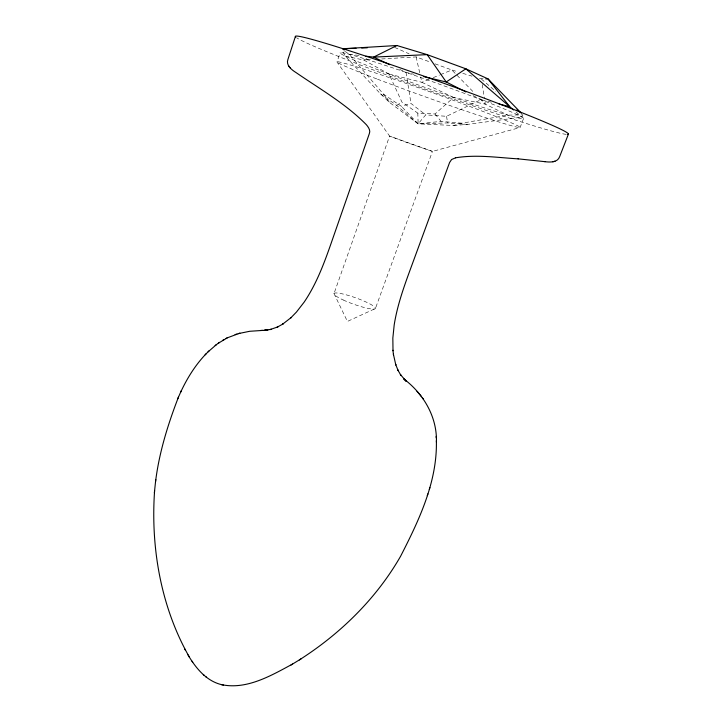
<?xml version="1.0" encoding="UTF-8"?>
<svg xmlns="http://www.w3.org/2000/svg" width="722" height="722" viewBox="0 0 722 722"><rect width="100%" height="100%" fill="white"/><g stroke="black" fill="none" stroke-linecap="round" stroke-linejoin="round"><path stroke-width="0.54" stroke-dasharray="3.61 2.71" d="M523.522 118.543L520.12 127.514L432.433 151.412L407.262 142.667L389.591 136.079L336.993 62.02L340.143 52.679M453.596 125.484L467.468 124.401L522.078 117.117L522.936 114.843L507.864 115.141L461.954 123.191L453.596 125.484L418.128 123.85L389.501 102.416L380.422 93.797L345.26 56.108L342.418 50.693M491.357 102.181L480.987 99.663L446.584 116.296L425.718 114.879L418.128 123.85L396.658 105.385L380.422 93.797M345.26 56.108L363.843 60.043L388.977 74.032L401.928 102.073L417.821 113.155L435.005 113.995L453.615 97.479L485.31 104.176L507.864 115.141M396.658 105.385L401.928 102.073M366.875 58.672L363.843 60.043L371.631 59.583M429.094 79.321L421.865 82.29L388.977 74.032M433.236 77.624L439.436 75.07M440.465 74.646L451.837 69.98L457.288 71.649M345.269 51.524L349.213 54.303L383.436 94.104L401.324 106.269L410.998 103.463L425.718 114.879M461.954 123.191L441.088 121.368L418.128 123.85L401.324 106.269M381.64 58.978L416.125 56.921L429.78 61.911M467.468 124.401L447.568 122.911L418.128 123.85L417.821 113.155M479.489 78.463L484.688 78.96M349.213 54.303L359.24 55.45M399.672 69.402L406.044 72.408L414.058 74.321M462.775 73.337L472.017 76.171M435.032 63.834L451.837 69.98L474.408 93.048M394.663 47.426L409.085 53.807M453.615 97.479L421.865 82.29L420.664 77.001M473.091 95.647L480.987 99.663M343.816 50.504L344.782 51.181M515.959 111.946L522.078 117.117M481.366 79.041L495.788 91.459M479.859 98.616L485.31 104.176L484.624 99.807M435.005 113.995L441.088 121.368M383.436 94.104L389.501 102.416M416.125 56.921L419.708 72.778M406.044 72.408L410.998 103.463M482.224 84.51L484.453 98.715M446.584 116.296L447.568 122.911M566.228 134.355A144.987 5.884 19.7 0 1 428.633 90.331A144.987 5.884 19.7 0 1 296.616 37.752M334.006 293.601L347.417 321.434L375.422 308.511L432.433 151.412L389.591 136.079L334.006 293.601M343.257 299.991A22.012 3.339 19.7 0 0 375.431 308.474A22.012 3.339 19.7 0 0 345.468 294.63A22.012 3.339 19.7 0 0 343.257 299.991M377.525 79.203A97.289 3.15 19.7 0 0 519.966 127.568A97.289 3.15 19.7 0 0 388.219 77.245A97.289 3.15 19.7 0 0 377.525 79.203M380.431 70.747A97.47 3.944 19.7 0 0 523.36 118.625A97.47 3.944 19.7 0 0 391.631 67.516A97.47 3.944 19.7 0 0 380.431 70.747"/><path stroke-width="1.08" d="M154.607 490.581C150.555 547.655 160.898 607.175 189.426 657.21M155.546 481.718C159.12 452.631 167.91 424.401 178.442 397.154M154.373 492.828L155.772 479.48M299.35 659.917C340.405 633.745 376.324 598.628 400.611 556.229C418.95 520.372 437.46 481.782 436.359 440.564M427.28 495.671L427.857 493.893M429.328 489.345L429.897 487.594M295.424 36.434L287.934 59.384C285.677 65.188 291.733 69.926 296.029 72.57C320.008 89.068 345.856 103.806 366.379 124.735C368.41 127.18 370.801 130.465 369.285 133.769L331.804 241.347C324.494 262.366 316.732 283.593 304.161 302.121L296.444 312.066L290.804 317.861L291.228 317.49L282.464 324.313L283.078 323.943L277.131 327.201L277.952 326.849L270.118 329.575L271.364 329.304L264.297 330.333L267.88 330.08L249.74 331.281L238.251 333.627M568.458 133.994L559.676 156.593C557.691 162.658 549.848 162.369 544.731 161.638M180.635 392.226C187.133 378.229 195.436 364.872 206.185 353.726M177.702 398.833L181.357 390.584M208.035 351.885L216.419 344.629M205.093 354.845L209.1 350.802M218.297 343.257L227.222 337.869L239.894 333.14M215.165 345.549L219.515 342.372M187.991 654.854C195.554 667.778 206.203 680.963 221.464 684.627C246.716 690.015 271.264 675.539 292.59 664.041M291.038 664.989L301.038 658.879M222.665 340.36L224.073 339.593M225.851 338.6L227.222 337.869M521.383 113.246L488.009 78.879L465.843 68.807L427.189 54.646L396.901 45.513L373.626 57.101L365.855 56.208M455.609 157.802L451.602 159.526L449.589 162.513L410.286 269.496C403.643 287.555 397.208 305.848 394.194 324.927L392.84 338.086L393.012 350.757M235.092 334.584L236.789 334.078M552.718 161.791L555.01 161.232M455.573 157.811C476.285 154.337 497.458 157.586 518.225 158.867M342.544 48.771L396.901 45.513M260.552 330.459L262.564 330.36M342.562 48.789L356.063 48.257M361.686 48.031L367.308 47.805M485.798 78.933L488.009 78.879L509.66 106.621L513.622 109.97M518.053 158.84L545.101 161.683M221.464 684.627L223.441 685.079M423.588 76.595L446.223 81.992L462.982 90.512M499.046 104.049L509.66 106.621L465.843 68.807L446.223 81.992L427.189 54.646L373.626 57.101L389.718 64.7M463.704 90.873L465.88 91.983M203.288 674.592L204.145 675.314M205.734 676.649L206.438 677.245M516.997 109.726L519.542 111.919M436.431 442.144C437.189 416.919 423.552 393.77 403.751 378.888L406.287 381.342L400.385 374.519L400.954 375.431L397.786 369.89L398.165 370.675L395.629 364.357L395.837 365.034L393.391 354.177M416.991 391.36L418.237 392.768M419.004 393.643L421.377 396.513M422.217 397.587L423.345 399.049M288.638 65.928L290.082 67.823M192.061 661.253L192.729 662.282M184.516 648.708L185.274 650.035M392.958 350.233L393.445 354.719M436.151 436.377L436.223 437.911M295.677 36.975A144.987 5.884 19.7 0 1 435.258 80.196A144.987 5.884 19.7 0 1 567.627 134.418"/></g></svg>
